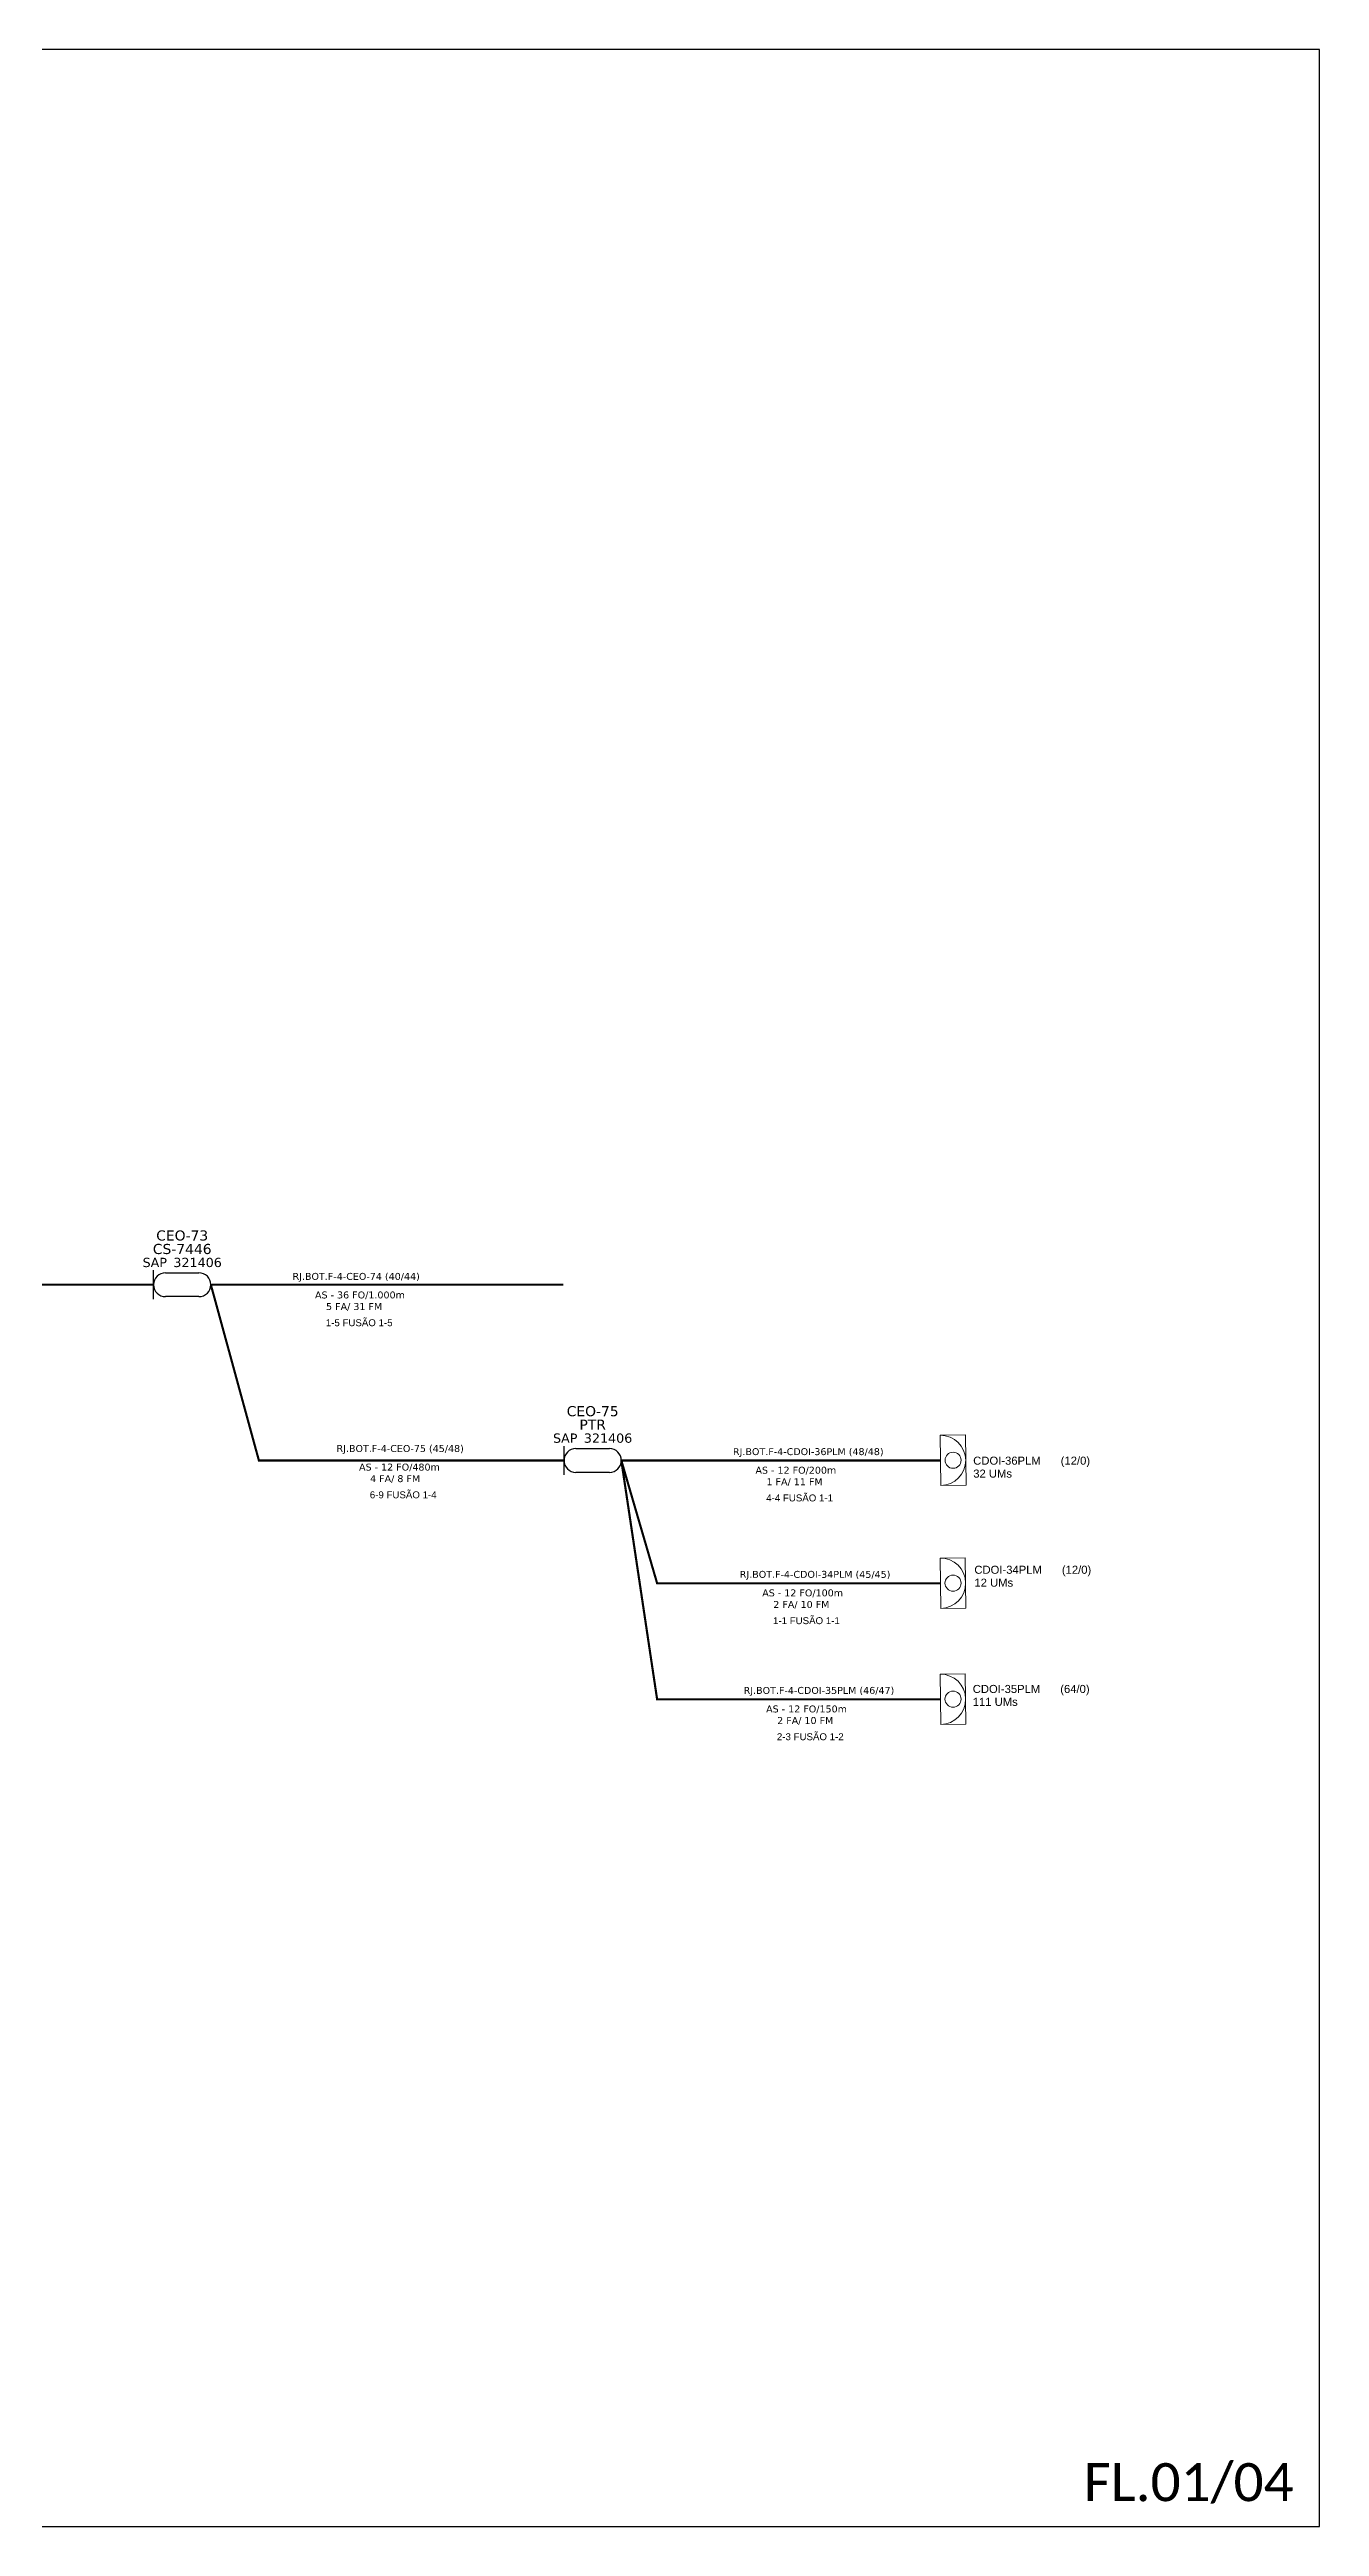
# Model space of a CAD drawing. Header units: inches. Extents: x 12732 to 16384, y 8731 to 9325.
# Drawn here: x 13266 to 13570, y 8731 to 9325 of the extents above; entities that cross this region are included whole.
import ezdxf
from ezdxf.enums import TextEntityAlignment as Align

# ---------------------------------------------------------------- set-up
doc = ezdxf.new("R2010")
doc.units = ezdxf.units.IN
doc.header["$MEASUREMENT"] = 0
doc.layers.add("20.0-LEGENDA DOS CDO'S", color=1, linetype='Continuous', lineweight=0)
doc.layers.add('20.1-CDO_INTERIOR', color=1, linetype='Continuous', lineweight=0)
for name, color, linetype in [('20.4-CEOS', 1, 'Continuous'), ('CAP a instalar', 1, 'Continuous'), ('CD a instalar', 1, 'Continuous'), ('CEOS', 1, 'Continuous')]:
    doc.layers.add(name, color=color, linetype=linetype)
doc.styles.add('ARIAL', font='arial.ttf')
doc.styles.add('siredit', font='verdana.ttf')
doc.styles.add('WMF-Calibri0', font='calibri.ttf')
doc.linetypes.add('FENCELINE1', pattern='A,0.25,-0.1,[133,ltypeshp.shx,S=0.1,R=0,X=-0.1,Y=0],-0.1,1', length=1.45)

msp = doc.modelspace()

# ---------------------------------------------------------------- linework, layer by layer
msp.add_lwpolyline([(12731.87, 8730.9), (13570.43, 8730.9), (13570.43, 9324.9), (12731.87, 9324.9), (12731.87, 8730.9)])
at = {"layer": '20.1-CDO_INTERIOR', "color": 1, "lineweight": 18}
for points in [[(13485.65, 8980.6), (13485.49, 8992.66), (13479.46, 8992.59), (13479.61, 8980.52)], [(13485.63, 8951.13), (13485.48, 8963.19), (13479.44, 8963.12), (13479.59, 8951.05)], [(13485.63, 8923.3), (13485.48, 8935.37), (13479.44, 8935.29), (13479.59, 8923.23)]]:
    msp.add_lwpolyline(points, close=True, dxfattribs=at)
for centre in [(13482.55, 8986.59), (13482.53, 8957.12), (13482.53, 8929.3)]:
    msp.add_circle(centre, 1.93, dxfattribs=at)
for centre in [(13479.54, 8986.55), (13479.52, 8957.09), (13479.52, 8929.26)]:
    msp.add_arc(centre, 6.03, 270.71416, 90.71416, dxfattribs=at)
at = {"layer": '20.4-CEOS', "color": 5}
for p, q in [((13290.77, 9025.24), (13290.77, 9032.14)), ((13293.62, 9031.55), (13301.64, 9031.55)), ((13301.64, 9025.83), (13293.62, 9025.83))]:
    msp.add_line(p, q, dxfattribs=at)
at = {"layer": '20.4-CEOS', "color": 1}
for p, q in [((13389.22, 8983.11), (13389.22, 8990)), ((13392.08, 8989.41), (13400.1, 8989.41)), ((13400.1, 8983.69), (13392.08, 8983.69))]:
    msp.add_line(p, q, dxfattribs=at)
at = {"layer": '20.4-CEOS', "color": 5}
for centre, major_axis, start_param, end_param in [((13293.62, 9028.69), (-2.02, 2.02), -0.785398, 2.356194), ((13301.64, 9028.69), (2.02, 2.02), 3.926991, 7.068583)]:
    msp.add_ellipse(centre, major_axis=major_axis, ratio=1, start_param=start_param, end_param=end_param, dxfattribs=at)
at = {"layer": '20.4-CEOS', "color": 1}
for centre, major_axis, start_param, end_param in [((13392.08, 8986.55), (-2.02, 2.02), -0.785398, 2.356194), ((13400.1, 8986.55), (2.02, 2.02), 3.926991, 7.068583)]:
    msp.add_ellipse(centre, major_axis=major_axis, ratio=1, start_param=start_param, end_param=end_param, dxfattribs=at)
at = {"layer": 'CAP a instalar', "color": 5, "linetype": 'FENCELINE1', "ltscale": 7, "const_width": 0.518}
msp.add_lwpolyline([(13208.67, 9028.69), (13290.77, 9028.69)], dxfattribs=at)
at = {"layer": 'CAP a instalar', "color": 0, "linetype": 'FENCELINE1', "ltscale": 7, "const_width": 0.518}
msp.add_lwpolyline([(13304.5, 9028.69), (13389.05, 9028.69)], dxfattribs=at)
at = {"layer": 'CAP a instalar', "color": 1, "linetype": 'FENCELINE1', "ltscale": 7, "const_width": 0.518}
for points in [[(13304.5, 9028.69), (13316.02, 8986.55), (13389.22, 8986.55)], [(13402.96, 8986.55), (13479.54, 8986.55)], [(13402.96, 8986.55), (13411.55, 8957.09), (13479.52, 8957.09)], [(13402.96, 8986.55), (13411.55, 8929.26), (13479.52, 8929.26)]]:
    msp.add_lwpolyline(points, dxfattribs=at)

# ---------------------------------------------------------------- texts
at = {"color": 0, "linetype": 'Continuous', "style": 'ARIAL'}
msp.add_text('1-5 FUSÃO 1-5', height=1.6644, dxfattribs=at).set_placement((13332.07, 9018.74))
at = {"color": 7, "linetype": 'Continuous', "style": 'WMF-Calibri0'}
msp.add_text('FL.01/04', height=9.118, dxfattribs=at).set_placement((13513.84, 8736.97))
at = {"color": 0, "linetype": 'Continuous', "insert": (13315.44, 9029.84), "char_height": 1.6644, "width": 51.8115, "attachment_point": 1}
msp.add_mtext('{\\fVerdana|b0|i0|c0|p34;\\P\\pi13.3152; AS - 36 FO/1.000m\\P\\pi0;                       5 FA/ 31 FM\\P\\P                 }', dxfattribs=at)
at = {"layer": "20.0-LEGENDA DOS CDO'S", "color": 1, "style": 'ARIAL'}
for s, p in [('CDOI-36PLM', (13487.37, 8985.53)), ('32 UMs', (13487.38, 8982.43)), ('CDOI-34PLM', (13487.65, 8959.37)), ('12 UMs', (13487.66, 8956.27)), ('CDOI-35PLM', (13487.26, 8930.78)), ('111 UMs', (13487.26, 8927.69))]:
    msp.add_text(s, height=1.931, dxfattribs=at).set_placement(p)
for s, p in [('       (12/0)', (13509.26, 8985.53)), ('       (12/0)', (13509.54, 8959.37)), ('       (64/0)', (13509.15, 8930.78))]:
    msp.add_text(s, height=1.931, dxfattribs=at).set_placement(p, align=Align.CENTER)
at = {"layer": '20.4-CEOS', "color": 5, "style": 'siredit'}
for tag, text, p in [('CEO-73', 'CEOSXXX', (13297.63, 9041.71)), ('CS-7446', 'CS-XXXX', (13297.63, 9038.47))]:
    msp.add_attdef(tag, text=text, height=2.422, dxfattribs=at).set_placement(p, align=Align.TOP_CENTER)
at = {"layer": '20.4-CEOS', "color": 1, "style": 'siredit'}
for tag, text, p in [('CEO-75', 'CEOSXXX', (13396.09, 8999.58)), ('PTR', 'CS-XXXX', (13396.09, 8996.33))]:
    msp.add_attdef(tag, text=text, height=2.422, dxfattribs=at).set_placement(p, align=Align.TOP_CENTER)
at = {"layer": 'CAP a instalar', "color": 1, "linetype": 'FENCELINE1', "ltscale": 7, "style": 'ARIAL'}
for s, p in [('6-9 FUSÃO 1-4', (13342.63, 8977.47)), ('4-4 FUSÃO 1-1', (13437.72, 8976.72)), ('1-1 FUSÃO 1-1', (13439.35, 8947.29)), ('2-3 FUSÃO 1-2', (13440.28, 8919.46))]:
    msp.add_text(s, height=1.6644, dxfattribs=at).set_placement(p)
at = {"layer": 'CAP a instalar', "color": 1, "linetype": 'FENCELINE1', "ltscale": 7, "char_height": 1.6644, "attachment_point": 1}
for s, insert, width in [('{\\fVerdana|b0|i0|c0|p34;RJ.BOT.F-4-CEO-75 (45/48)}', (13334.65, 8990.24), 72.8643), ('{\\fVerdana|b0|i0|c0|p34;RJ.BOT.F-4-CDOI-36PLM (48/48)}', (13429.74, 8989.49), 72.8643), ('{\\fVerdana|b0|i0|c0|p34;\\P\\pi13.32; AS - 12 FO/480m\\P\\pi0;                       4 FA/ 8 FM\\P\\P                 }', (13326, 8988.56), 51.8115), ('{\\fVerdana|b0|i0|c0|p34;\\P\\pi13.32; AS - 12 FO/200m\\P\\pi0;                       1 FA/ 11 FM\\P\\P                 }', (13421.09, 8987.81), 51.8115), ('{\\fVerdana|b0|i0|c0|p34;RJ.BOT.F-4-CDOI-34PLM (45/45)}', (13431.37, 8960.06), 72.8643), ('{\\fVerdana|b0|i0|c0|p34;\\P\\pi13.32; AS - 12 FO/100m\\P\\pi0;                       2 FA/ 10 FM\\P\\P                 }', (13422.72, 8958.39), 51.8115), ('{\\fVerdana|b0|i0|c0|p34;RJ.BOT.F-4-CDOI-35PLM (46/47)}', (13432.3, 8932.23), 72.8643), ('{\\fVerdana|b0|i0|c0|p34;\\P\\pi13.32; AS - 12 FO/150m\\P\\pi0;                       2 FA/ 10 FM\\P\\P                 }', (13423.65, 8930.56), 51.8115)]:
    msp.add_mtext(s, dxfattribs=dict(at, insert=insert, width=width))
at = {"layer": 'CD a instalar', "color": 0, "linetype": 'Continuous', "insert": (13324.09, 9031.52), "char_height": 1.6644, "width": 72.8643, "attachment_point": 1}
msp.add_mtext('{\\fVerdana|b0|i0|c0|p34;RJ.BOT.F-4-CEO-74 (40/44)}', dxfattribs=at)
at = {"layer": 'CEOS', "color": 5, "style": 'siredit'}
for tag, p in [('SAP', (13291.05, 9034.03)), ('321406', (13301.32, 9034.03))]:
    msp.add_attdef(tag, text='', height=2.22, dxfattribs=at).set_placement(p, align=Align.MIDDLE_CENTER)
at = {"layer": 'CEOS', "color": 1, "style": 'siredit'}
for tag, p in [('SAP', (13389.5, 8991.9)), ('321406', (13399.78, 8991.9))]:
    msp.add_attdef(tag, text='', height=2.22, dxfattribs=at).set_placement(p, align=Align.MIDDLE_CENTER)

doc.saveas('drawing.dxf')
